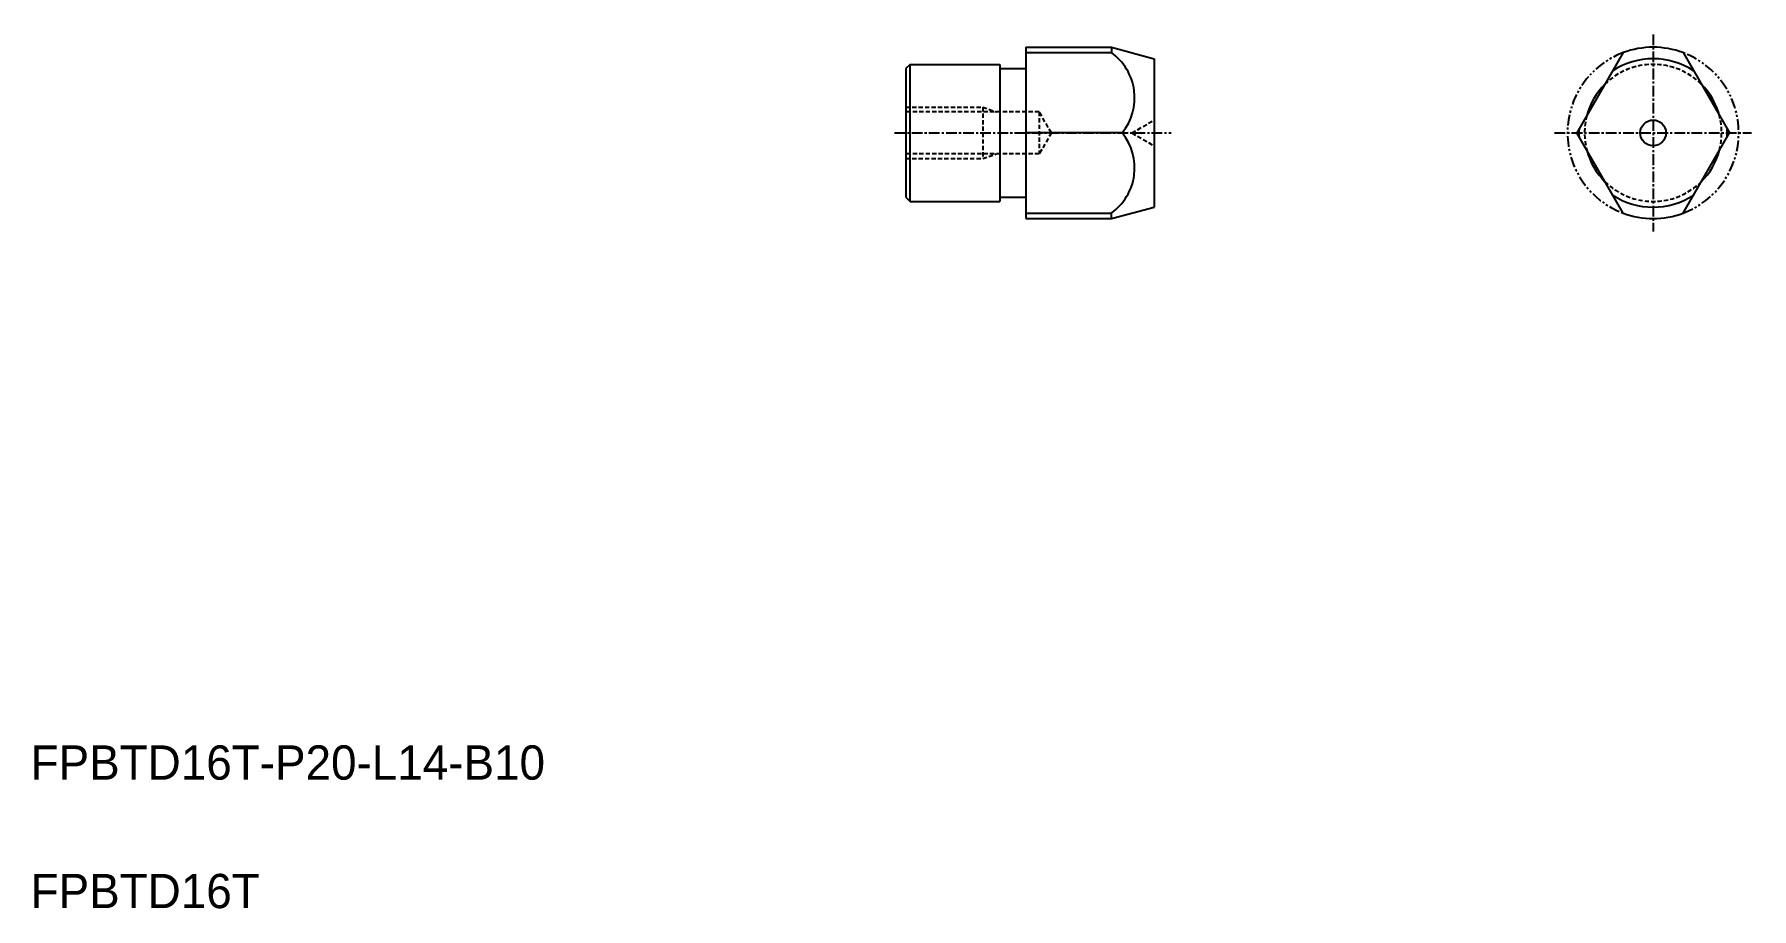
# Model space of a CAD drawing. Extents: x 10 to 211, y 10 to 112.
import ezdxf

# ---------------------------------------------------------------- set-up
doc = ezdxf.new("R2010")
doc.units = 0
for name, pattern in [('CENTER', [2, 1.25, -0.25, 0.25, -0.25]), ('DASHED', [0.75, 0.5, -0.25]), ('PHANTOM', [2.5, 1.25, -0.25, 0.25, -0.25, 0.25, -0.25])]:
    doc.linetypes.add(name, pattern=pattern)
doc.layers.get('0').update_dxf_attribs({"linetype": 'CONTINUOUS'})
doc.layers.add('CENTER', color=1, linetype='CENTER')
doc.styles.get("Standard").update_dxf_attribs({"font": 'txt', "height": 3.2})

msp = doc.modelspace()

# ---------------------------------------------------------------- linework, layer by layer
at = {"linetype": 'CONTINUOUS'}
for p, q in [((126.16, 110.49), (126.16, 90.49)), ((126.16, 110.49), (136.16, 110.49)), ((112.66, 108.49), (112.16, 107.99)), ((112.66, 92.49), (112.66, 108.49)), ((112.66, 108.49), (123.16, 108.49)), ((123.16, 108.49), (123.16, 92.49)), ((141.16, 109.15), (141.16, 91.83)), ((195.9, 109.86), (190.49, 100.49)), ((202.9, 109.86), (208.31, 100.49)), ((112.16, 107.99), (112.16, 92.99)), ((123.16, 107.99), (126.16, 107.99)), ((195.9, 91.12), (190.49, 100.49)), ((202.9, 91.12), (208.31, 100.49)), ((112.16, 92.99), (112.66, 92.49)), ((112.66, 92.49), (123.16, 92.49)), ((123.16, 92.99), (126.16, 92.99)), ((126.16, 90.49), (136.16, 90.49))]:
    msp.add_line(p, q, dxfattribs=at)
for p, q in [((136.16, 110.49), (141.16, 109.15)), ((136.16, 110.49), (136.16, 109.86)), ((141.16, 104.82), (141.16, 104.82)), ((141.16, 100.49), (141.16, 100.49)), ((136.16, 90.49), (141.16, 91.83)), ((136.16, 90.49), (136.16, 91.12))]:
    msp.add_line(p, q)
at = {"color": 7, "linetype": 'CONTINUOUS'}
for p, q in [((126.16, 109.86), (136.16, 109.86)), ((137.43, 100.49), (126.16, 100.49)), ((126.16, 91.12), (136.16, 91.12))]:
    msp.add_line(p, q, dxfattribs=at)
at = {"color": 3, "linetype": 'DASHED'}
for p, q in [((112.16, 103.49), (121.16, 103.49)), ((127.74, 102.95), (112.16, 102.95)), ((121.16, 103.49), (121.16, 97.49)), ((121.16, 103.49), (122.72, 102.95)), ((129.16, 100.49), (127.74, 102.95)), ((127.74, 102.95), (127.74, 98.03)), ((129.16, 100.49), (127.74, 98.03)), ((138.56, 100.49), (141.16, 101.99)), ((138.56, 100.49), (141.16, 98.99)), ((127.74, 98.03), (112.16, 98.03)), ((112.16, 97.49), (121.16, 97.49)), ((121.16, 97.49), (122.72, 98.03))]:
    msp.add_line(p, q, dxfattribs=at)
at = {"linetype": 'CONTINUOUS'}
msp.add_circle((199.4, 100.49), 1.5, dxfattribs=at)
for radius, start, end in [(10, 69.5127, 110.4873), (8, 134.656, 165.344), (8, 14.656, 45.344), (8, 194.656, 225.344), (8, 314.656, 345.344), (10, 249.5127, 290.4873)]:
    msp.add_arc((199.4, 100.49), radius, start, end, dxfattribs=at)
for centre, radius, start, end in [((132.39, 104.58), 6.49, 320.9762, 54.5204), ((199.4, 100.49), 8.66, 57.0219, 122.9781), ((132.39, 96.41), 6.49, 305.4796, 39.0238), ((199.4, 100.49), 8.66, 177.0219, 182.9781), ((199.4, 100.49), 8.66, 357.0219, 2.9781), ((199.4, 100.49), 8.66, 237.0219, 302.9781)]:
    msp.add_arc(centre, radius, start, end)
at = {"color": 3, "linetype": 'PHANTOM'}
for start, end in [(110.4873, 249.5127), (290.4873, 69.5127)]:
    msp.add_arc((199.4, 100.49), 10, start, end, dxfattribs=at)
at = {"color": 3, "linetype": 'DASHED'}
for start, end in [(45.344, 134.656), (165.344, 194.656), (345.344, 14.656), (225.344, 314.656)]:
    msp.add_arc((199.4, 100.49), 8, start, end, dxfattribs=at)
at = {"layer": 'CENTER', "color": 1, "linetype": 'CENTER'}
for p, q in [((199.4, 111.99), (199.4, 88.99)), ((110.86, 100.49), (143.16, 100.49)), ((187.89, 100.49), (210.9, 100.49))]:
    msp.add_line(p, q, dxfattribs=at)

# ---------------------------------------------------------------- texts
for s, p in [('FPBTD16T-P20-L14-B10', (10, 25)), ('FPBTD16T', (10, 10))]:
    msp.add_text(s, height=4).set_placement(p)

doc.saveas('drawing.dxf')
